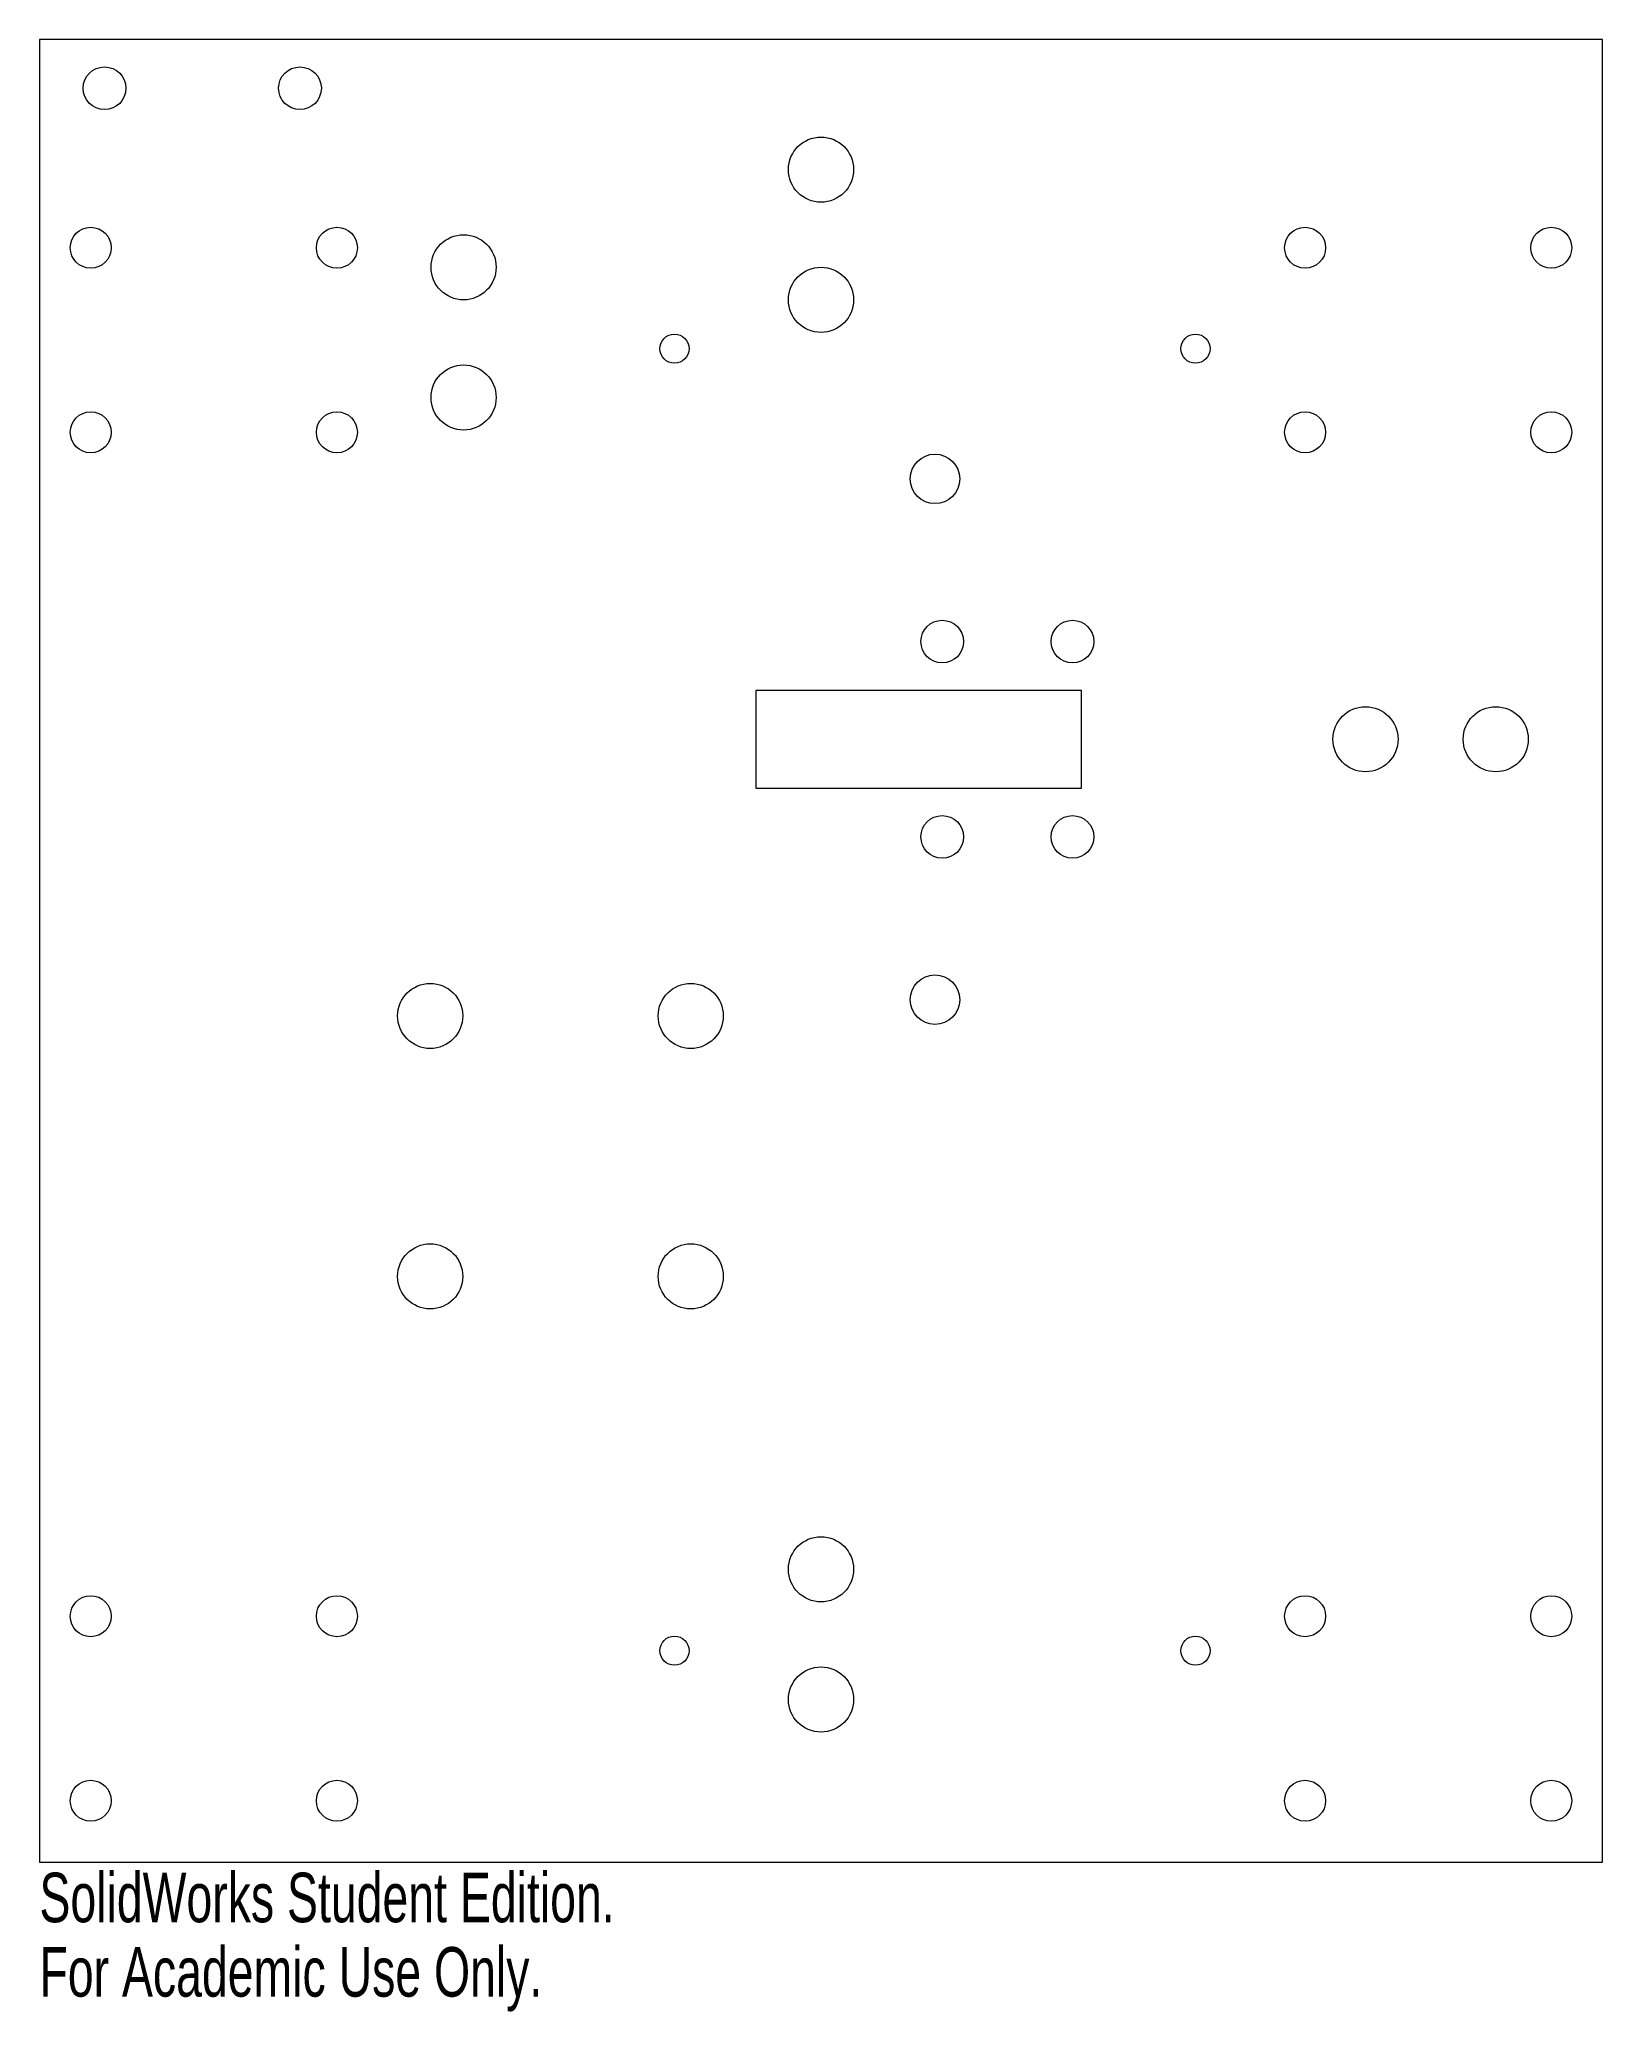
# Model space of a CAD drawing. Header units: inches. Extents: x 0 to 6, y -0.57 to 7.
import ezdxf

# ---------------------------------------------------------------- set-up
doc = ezdxf.new("R2010")
doc.units = ezdxf.units.IN
doc.header["$MEASUREMENT"] = 0
doc.styles.add('SLDTEXTSTYLE0', font='TXT', dxfattribs={"width": 0.7})

msp = doc.modelspace()

# ---------------------------------------------------------------- linework, layer by layer
at = {"color": 7, "linetype": 'Continuous', "lineweight": 15}
for p, q in [((6, 7), (0, 7)), ((0, 7), (0, 0)), ((6, 0), (6, 7)), ((4, 4.5), (2.75, 4.5)), ((2.75, 4.5), (2.75, 4.125)), ((4, 4.125), (4, 4.5)), ((2.75, 4.125), (4, 4.125)), ((0, 0), (6, 0))]:
    msp.add_line(p, q, dxfattribs=at)
for centre, radius in [((0.25, 6.8125), 0.082), ((1, 6.8125), 0.082), ((3, 6.5), 0.125), ((0.1969, 6.2), 0.0787), ((1.1417, 6.2), 0.0787), ((1.628, 6.125), 0.125), ((4.8583, 6.2), 0.0787), ((5.8031, 6.2), 0.0787), ((3, 6), 0.125), ((2.4375, 5.8125), 0.056), ((4.4375, 5.8125), 0.056), ((1.628, 5.625), 0.125), ((0.1969, 5.4913), 0.0787), ((1.1417, 5.4913), 0.0787), ((4.8583, 5.4913), 0.0787), ((5.8031, 5.4913), 0.0787), ((3.4375, 5.3125), 0.095), ((3.4655, 4.6875), 0.082), ((3.9655, 4.6875), 0.082), ((5.09, 4.3125), 0.125), ((5.59, 4.3125), 0.125), ((3.4655, 3.9375), 0.082), ((3.9655, 3.9375), 0.082), ((1.5, 3.25), 0.125), ((2.5, 3.25), 0.125), ((3.4375, 3.3125), 0.095), ((1.5, 2.25), 0.125), ((2.5, 2.25), 0.125), ((3, 1.125), 0.125), ((0.1969, 0.9449), 0.0787), ((1.1417, 0.9449), 0.0787), ((4.8583, 0.9449), 0.0787), ((5.8031, 0.9449), 0.0787), ((2.4375, 0.8125), 0.056), ((4.4375, 0.8125), 0.056), ((3, 0.625), 0.125), ((0.1969, 0.2362), 0.0787), ((1.1417, 0.2362), 0.0787), ((4.8583, 0.2362), 0.0787), ((5.8031, 0.2362), 0.0787)]:
    msp.add_circle(centre, radius, dxfattribs=at)

# ---------------------------------------------------------------- texts
at = {"color": 7, "linetype": 'Continuous', "char_height": 0.1903, "attachment_point": 1, "style": 'SLDTEXTSTYLE0'}
for s, insert in [('SolidWorks Student Edition.', (0, -0.0401)), ('For Academic Use Only.', (0, -0.3256))]:
    msp.add_mtext(s, dxfattribs=dict(at, insert=insert))

doc.saveas('drawing.dxf')
